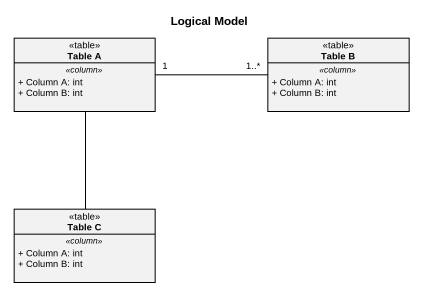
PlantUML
@startuml
title Logical Model
hide circle
hide empty members
skinparam classAttributeIconSize 0
class "Table A" as Table_A <<table>> {
  .. <<column>> ..
  + Column A: int
  + Column B: int
}
class "Table B" as Table_B <<table>> {
  .. <<column>> ..
  + Column A: int
  + Column B: int
}
class "Table C" as Table_C <<table>> {
  .. <<column>> ..
  + Column A: int
  + Column B: int
}
Table_A "1" -right- "1..*" Table_B
Table_A -- Table_C
@enduml
